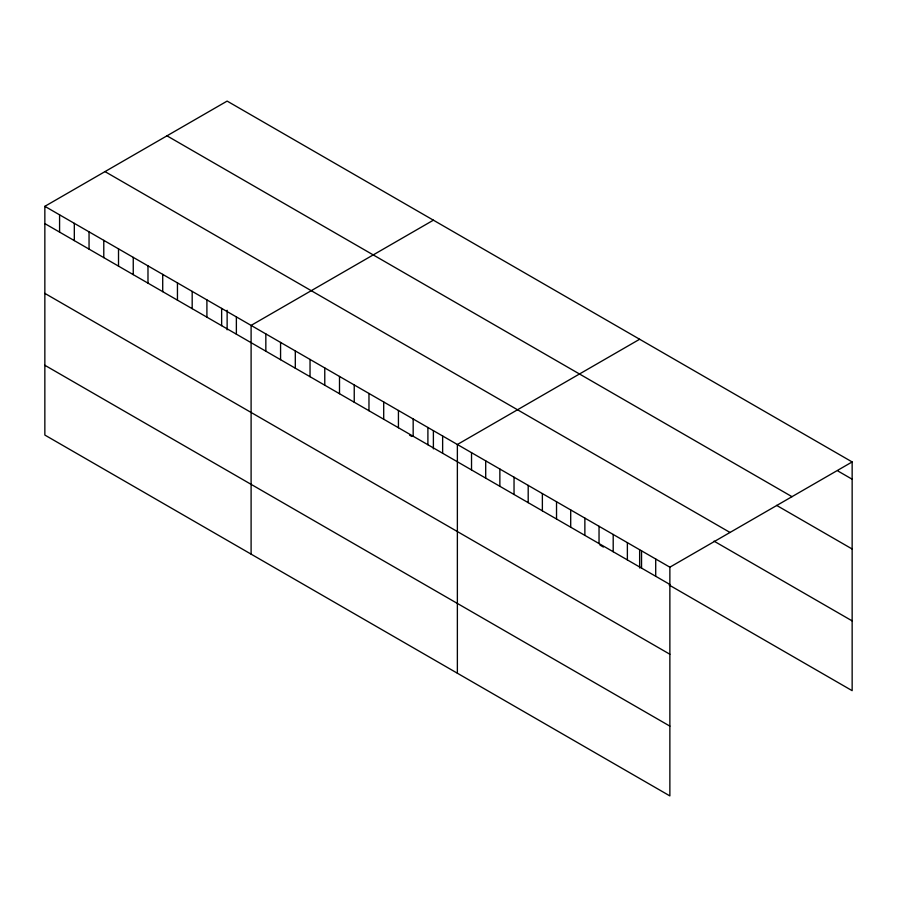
<?xml version="1.0" encoding="UTF-8"?>
<svg xmlns="http://www.w3.org/2000/svg" width="897" height="897" viewBox="0 0 897 897"><rect width="100%" height="100%" fill="white"/><g stroke="black" fill="none" stroke-linecap="round" stroke-linejoin="round"><path stroke-width="1.35" d="M44.85 206.332L669.868 567.184L669.868 795.908L44.85 435.056L44.85 206.332L227.132 101.092L852.15 461.944L852.15 690.668L669.162 585.023M433.386 220.18L251.104 325.409L251.104 554.133M639.639 339.257L457.369 444.497L457.369 673.21M669.868 567.184L852.15 461.944M837.977 471.037L852.15 479.222M166.977 135.828L791.995 496.68M776.589 505.37L852.15 548.998M105.005 171.607L730.023 532.459M714.023 541.138L852.15 620.892M44.85 223.6L669.868 584.452M409.581 435.157L411.846 436.469M599.981 545.073L603.378 547.047M44.85 293.375L669.868 654.238M44.85 365.27L669.868 726.122M655.707 559.01L655.707 576.278M641.534 550.825L641.534 568.093M639.639 549.839L639.639 567.98M627.373 542.651L627.373 559.919M613.2 534.466L613.2 551.733M599.039 526.292L599.039 543.56M584.866 518.107L584.866 535.374M570.705 509.933L570.705 527.201M556.532 501.748L556.532 519.015M542.371 493.574L542.371 510.842M528.198 485.389L528.198 502.668M514.037 477.215L514.037 494.482M499.864 469.03L499.864 486.309M485.703 460.856L485.703 478.123M471.53 452.671L471.53 469.95M442.636 435.987L442.636 453.254M433.386 430.751L433.386 448.892M427.903 427.488L427.903 444.755M413.169 418.977L413.169 436.245M398.436 410.467L398.436 427.746M383.703 401.968L383.703 419.235M368.97 393.458L368.97 410.725M354.237 384.959L354.237 402.226M339.503 376.448L339.503 393.716M324.77 367.938L324.77 385.217M310.037 359.439L310.037 376.706M295.304 350.929L295.304 368.196M280.57 342.43L280.57 359.697M265.837 333.919L265.837 351.187M236.371 316.91L236.371 334.177M227.132 310.272L227.132 329.816M221.637 308.4L221.637 325.667M206.904 299.901L206.904 317.168M192.182 291.39L192.182 308.658M177.449 282.88L177.449 300.159M162.716 274.381L162.716 291.648M147.983 265.871L147.983 283.138M133.249 257.361L133.249 274.639M118.516 248.861L118.516 266.129M103.783 240.351L103.783 257.63M89.05 231.852L89.05 249.119M74.316 223.342L74.316 240.609M59.583 214.832L59.583 232.11"/></g></svg>
